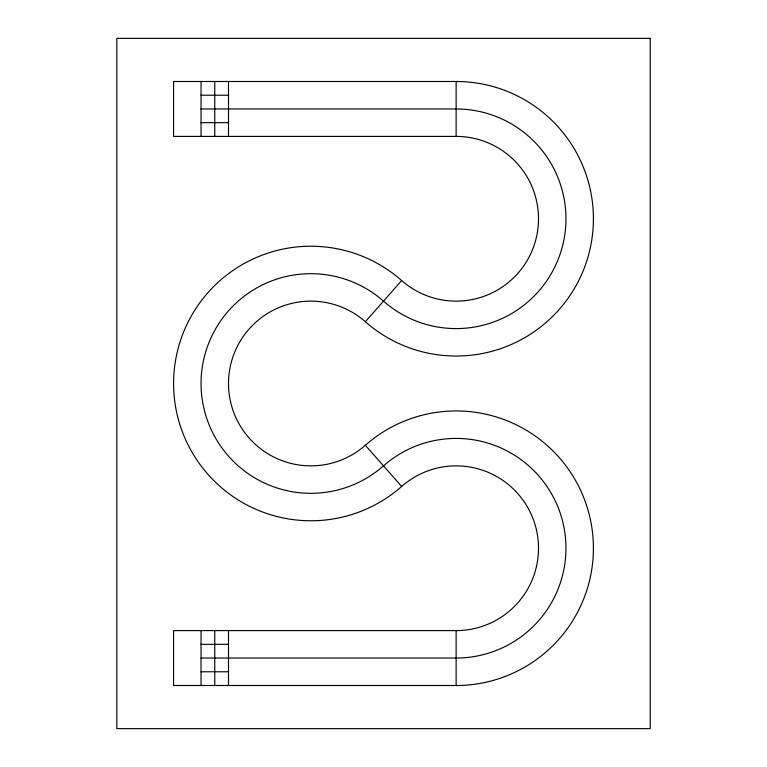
<?xml version="1.0" encoding="UTF-8"?>
<svg xmlns="http://www.w3.org/2000/svg" width="767" height="767" viewBox="0 0 767 767"><rect width="100%" height="100%" fill="white"/><g stroke="black" fill="none" stroke-linecap="round" stroke-linejoin="round"><path stroke-width="1.15" d="M401.659 280.54A137.274 137.274 0 0 0 211.788 288.478A137.274 137.274 0 0 0 211.788 478.522A137.274 137.274 0 0 0 401.659 486.46A82.366 82.366 0 0 1 533.19 519.106A82.366 82.366 0 0 1 456.135 630.599L173.582 630.599L173.582 685.506L456.135 685.506A137.274 137.274 0 0 0 584.55 499.701A137.274 137.274 0 0 0 365.341 445.272A82.366 82.366 0 0 1 251.413 440.507A82.366 82.366 0 0 1 251.413 326.493A82.366 82.366 0 0 1 365.341 321.728L401.659 280.54A82.366 82.366 0 0 0 533.19 247.894A82.366 82.366 0 0 0 456.135 136.401L456.135 81.494L173.582 81.494L173.582 136.401L456.135 136.401M201.04 95.223L228.499 95.223M201.04 108.952L456.135 108.952A109.825 109.825 0 0 1 558.865 257.597A109.825 109.825 0 0 1 383.5 301.134A109.825 109.825 0 0 0 231.605 307.481A109.825 109.825 0 0 0 231.605 459.519A109.825 109.825 0 0 0 383.5 465.866A109.825 109.825 0 0 1 558.865 509.403A109.825 109.825 0 0 1 456.135 658.048L201.04 658.048M201.04 122.672L228.499 122.672M201.04 644.328L228.499 644.328M201.04 671.777L228.499 671.777M365.341 445.272L401.659 486.46M456.135 630.599L456.135 685.506M228.499 81.494L228.499 136.401M228.499 630.599L228.499 685.506M214.77 81.494L214.77 136.401M214.77 630.599L214.77 685.506M201.04 81.494L201.04 136.401M201.04 630.599L201.04 685.506M456.135 81.494A137.274 137.274 0 0 1 584.55 267.3A137.274 137.274 0 0 1 365.341 321.728M650.205 38.35L116.795 38.35L116.795 728.65L650.205 728.65L650.205 38.35"/></g></svg>
